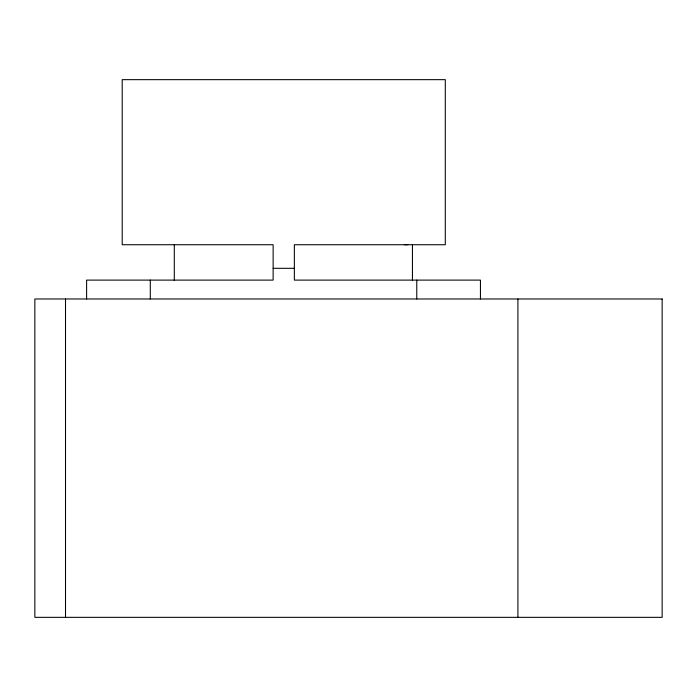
<?xml version="1.0" encoding="UTF-8"?>
<svg xmlns="http://www.w3.org/2000/svg" width="697" height="697" viewBox="0 0 697 697"><rect width="100%" height="100%" fill="white"/><g stroke="black" fill="none" stroke-linecap="round" stroke-linejoin="round"><path stroke-width="1.05" d="M273.137 268.319L294.361 268.319M517.915 298.978L517.915 617.342M480.442 298.978L480.442 280.107L294.361 280.107L294.361 244.734L445.296 244.734L445.296 79.658L122.21 79.658L122.21 244.734L273.137 244.734L273.137 280.107L86.611 280.107L86.611 298.978M416.771 280.107L416.771 298.978M412.441 244.752L412.441 280.586M174.294 244.691L174.294 280.49M150.291 280.107L150.291 298.978M65.509 298.978L65.509 617.342M407.902 244.551A7.075 7.075 0 0 1 404.243 244.551M662.15 298.978L34.85 298.978L34.85 617.342L662.15 617.342L662.15 298.978"/></g></svg>
